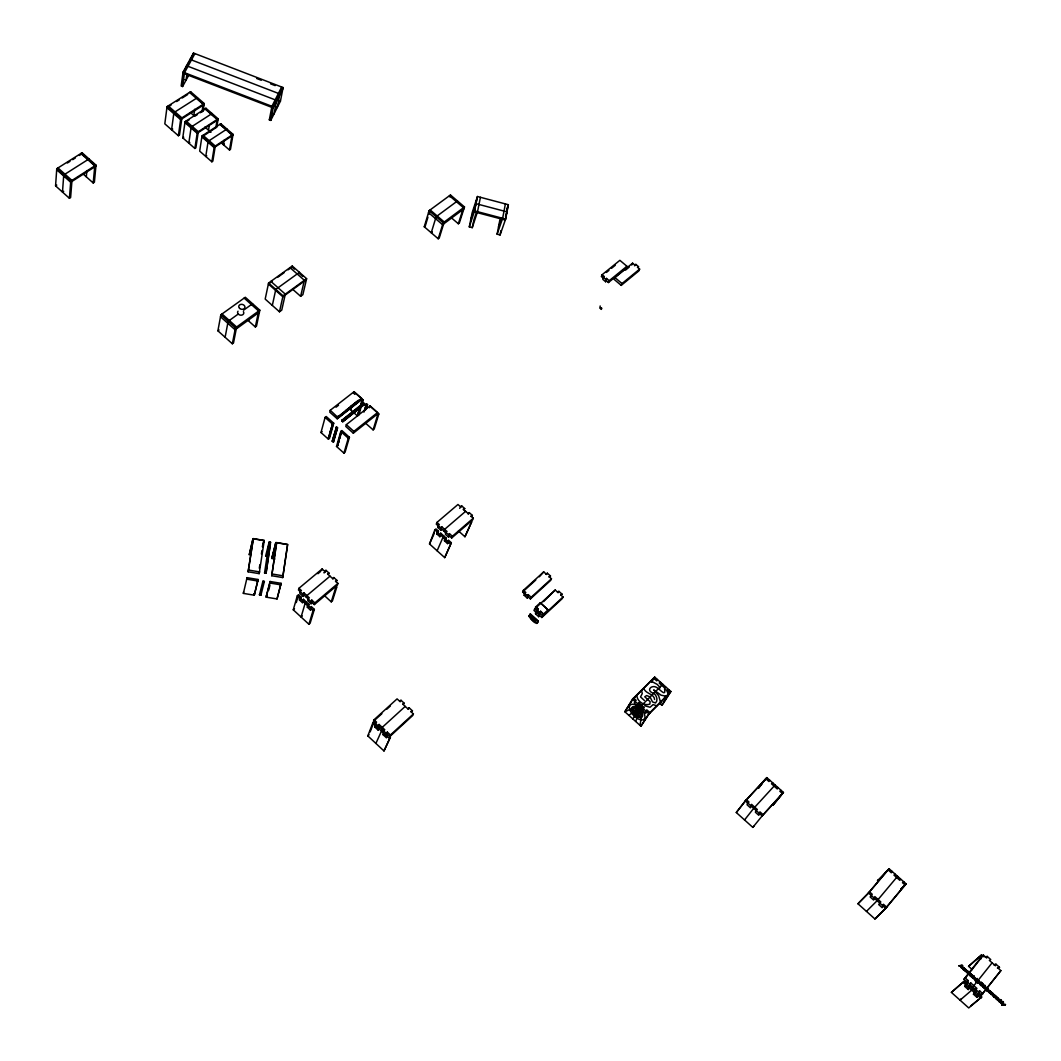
<?xml version="1.0" encoding="UTF-8"?>
<svg xmlns="http://www.w3.org/2000/svg" width="1061" height="1061" viewBox="0 0 1061 1061"><rect width="100%" height="100%" fill="white"/><g stroke="black" fill="none" stroke-linecap="round" stroke-linejoin="round"><path stroke-width="1.5" d="M374.944 727.143L376.589 726.414L379.069 728.708L378.26 730.22L374.944 727.143L374.944 722.886L376.602 722.156L374.029 719.769L397.079 698.881L400.196 701.759L400.992 700.273L404.294 703.324L403.047 704.345M378.26 730.22L379.082 724.464L384.798 729.769L383.14 730.498L383.127 734.742L386.443 737.819L387.292 732.077L390.435 734.994L389.798 736.546L412.729 715.499L413.392 713.934L410.819 711.573L412.45 710.843L409.135 707.793L407.888 708.801M378.26 728.098L379.082 724.464M386.456 735.711L387.292 732.077M991.173 991.955C991.743 992.579 987.778 988.879 989.993 992.207C990.563 994.873 986.292 989.674 989.489 992.539C992.154 992.022 986.239 991.226 989.953 992.367M531.534 615.844L531.534 618.099M994.21 997.128L995.032 996.425C993.255 990.908 994.528 1001.292 992.91 994.502M436.787 533.908L436.853 531.694L434.838 529.89L435.965 528.935L438.379 531.097L438.299 533.312L440.62 535.394L439.891 536.707L436.787 533.908L438.299 533.312M449.307 535.832L451.694 537.967L452.371 536.269L449.413 533.617L448.591 537.158L445.461 534.359L445.54 532.131L447.066 531.521L441.681 526.694L440.872 530.248L437.755 527.45L437.835 525.208L439.347 524.611L436.933 522.436L457.967 504.479L460.898 507.105L461.615 505.805L464.731 508.577L463.471 509.797M535.089 621.083L535.381 618.881L535.513 621.454M535.274 621.666L535.288 618.948M439.891 536.707L440.7 533.179L446.058 537.98L445.965 540.182L448.299 542.277L447.57 543.603L444.453 540.805L444.546 538.59L439.97 534.492M440.62 535.394L440.7 533.179M440.872 530.248L441.681 526.694M447.57 543.603L448.392 540.076L451.336 542.715L444.718 557.635L429.519 543.961L434.838 529.89M448.591 537.158L449.413 533.617M968.905 972.964L968.043 971.677A1.366 0.676 39.1 0 0 967.3 971.306L966.836 972.287L968.494 973.255L967.141 971.518L968.839 973.109M995.046 996.504L994.263 995.072A1.379 0.676 38.7 0 0 993.494 994.688L992.751 995.191L994.436 996.823M57.984 167.93L71.976 180.436L70.623 197.505L69.416 198.288L55.57 185.874L56.763 168.699L82.068 152.744L95.994 165.118L94.402 182.213L93.209 182.983L82.877 173.765M69.416 198.288L70.755 181.206L56.763 168.699M79.323 155.463L81.989 153.792L82.068 152.744M86.312 176.829L86.856 170.596M528.007 596.759L530.407 598.908L531.176 597.29L528.192 594.624L527.317 598.112L524.161 595.287L524.346 593.152L525.832 592.515L523.391 590.327L543.709 571.866L546.667 574.505L547.343 573.179L550.487 575.977L549.121 577.091M88.925 159.959L89.018 158.925L63.753 174.959L62.48 192.081L63.7 191.298M527.317 598.112L528.192 594.624M93.209 182.983L94.787 165.887L80.861 153.5M531.389 619.014L531.893 615.831L531.389 619.014L534.585 621.879L535.102 618.696L534.585 621.879M539.412 615.314L541.839 617.489L542.635 615.884L539.625 613.178L538.723 616.693L535.526 613.828L535.739 611.68L537.237 611.03L534.757 608.815L555.221 590.009L558.219 592.675L558.882 591.335L562.065 594.16L560.672 595.274M538.723 616.693L539.625 613.178M608.417 282.531L626.109 268.101L626.918 266.258L619.876 260.33L602.131 274.706L604.359 276.589L603.046 277.054L602.794 279.335L605.659 281.762L606.494 278.406L609.213 280.701L608.417 282.531L606.242 280.688M600.181 305.966L599.916 308.26L601.255 307.77M972.552 976.279L969.94 973.653M605.659 281.762L606.494 278.406M983.348 985.709L981.425 982.924L979.714 984.316C981.783 987.924 985.802 984.635 981.65 982.619L979.714 984.316M998.786 999.687L997.605 998.149L996.65 998.918M203.089 111.352L204.269 103.567L190.622 91.71L167.054 106.644L164.813 123.845L178.381 135.728L179.508 134.999L181.908 117.877L168.195 105.914M281.656 87.002L271.934 106.299L269.335 119.853L270.767 120.41L280.436 101.153L283.088 87.559L193.487 53.05L183.062 72.135L181.166 85.981L182.598 86.525L188.818 75.066M182.598 86.525L184.508 72.692L194.919 53.607M186.404 66.79L186.55 65.742L276.629 100.397L274.003 113.951L272.571 113.408M178.381 135.728L180.768 118.607L204.269 103.567M186.922 73.991L186.06 80.145L184.627 79.602M193.049 56.14L193.487 53.05M277.04 598.948L281.085 583.325L270.104 581.494L266.404 595.645L266.178 597.157L277.04 598.948L281.085 583.325M282.717 577.569L287.624 544.439L276.735 542.582L276.284 544.346L271.735 575.738L282.717 577.569L287.624 544.439M186.073 121.02L198.314 131.71L195.874 147.811L194.879 148.46L182.757 137.85L185.065 121.67L205.953 108.249L218.142 118.845L216.855 126.843M190.476 92.758L190.622 91.71M271.868 558.484L276.39 543.511L275.661 543.378L271.868 558.484L274.945 559.001M272.889 557.012L272.093 557.396M270.104 581.494L269.892 583.019L280.873 584.85M275.608 544.081L275.82 542.595L286.669 544.426M276.39 543.511L275.595 543.882M271.735 575.738L276.735 542.582M194.72 109.283L193.792 115.53L190.423 112.585M265.635 556.07L269.149 542.052L270.595 542.29L267.067 556.322L265.635 556.07L267.147 555.818M260.887 595.248L259.507 594.505L260.887 595.248L264.375 581.468L262.916 581.229L259.428 595.009M262.916 581.229L264.375 581.468M264.56 572.967L266.099 572.927L264.56 572.967L268.977 543.564L270.436 543.802L266.178 572.608L264.719 572.37L266.178 572.608M269.149 542.052L270.595 542.29M266.032 573.205L270.21 544.704M254.269 595.194L258.075 579.505L247.054 577.661L243.367 593.391L254.269 595.194L257.903 580.42L257.173 580.287M259.308 568.219L259.852 564.757M261.43 553.961L261.974 550.5M262.531 546.349L263.009 543.179M258.075 579.505L257.85 581.017L246.828 579.187L247.054 577.661M263.645 542.052L263.871 540.566L252.982 538.723L249.269 554.691L252.982 538.723M259.163 573.63L264.255 540.473L253.327 538.617L248.128 571.799L259.163 573.63L259.494 571.813M194.879 148.46L197.306 132.36L218.142 118.845M201.975 112.068L203.155 104.283L189.508 92.426M243.367 593.391L243.606 591.879M248.128 571.799L253.327 538.617M200.237 112.745L205.953 108.249M221.006 142.612L229.494 150.012L230.476 149.362L233.062 134.362L220.821 123.726L202.001 135.967L199.68 151.139L211.855 161.789L212.85 161.126L215.29 146.033L203.009 135.317M208.526 130.224L209.282 125.41M211.895 114.455L212.041 113.54L191.179 127.015L188.818 143.155L189.813 142.506M215.86 127.492L217.147 119.482L204.959 108.885M211.855 161.789L214.295 146.697L233.062 134.362M220.821 123.726L220.675 124.641L224.335 127.824M639.995 725.353L642.82 708.31L644.306 707.607L638.642 702.528L637.648 706.042L634.359 703.085L634.69 701.016L636.176 700.326L633.629 698.032L624.863 711.759L640.937 726.201L649.902 712.607L646.772 709.822L645.778 713.324L642.475 710.366M224.176 140.211L223.433 144.72L224.415 144.071M226.775 129.946L226.935 129.031L208.142 141.325L205.754 156.458L206.749 155.795M229.494 150.012L232.067 135.012L219.826 124.362M975.417 981.279L977.38 979.528C975.019 983.083 983.547 979.595 975.855 981.677L976.929 979.131M660.579 704.119L661.122 701.003M222.028 313.963L236.63 327.013L233.513 342.902L232.346 343.764L217.903 330.82L220.847 314.812L245.303 297.266L259.826 310.183L256.497 326.125L255.343 326.96L248.155 320.555L249.308 319.719M225.118 337.279L228.142 321.337L238.42 313.91M505.394 203.911L502.635 218.301L497.118 234.189L500.076 234.972L505.62 219.083L508.365 204.707L477.45 196.51L472.198 212.571L469.294 226.882L472.264 227.651L477.53 211.669L480.421 197.306M500.076 234.972L500.898 230.661M508.02 205.662L505.288 220.038L474.227 211.855L477.132 197.492M270.767 120.41L273.367 106.856L283.088 87.559M497.118 234.189L499.877 219.879M1003.189 1002.579L1002.857 1004.356L1001.637 1004.687L1002.618 1004.661L1003.189 1002.579L1003.122 1004.648L1005.43 1004.568L1003.122 1004.648M232.346 343.764L235.449 327.862L259.826 310.183M976.876 981.213L977.38 979.528M469.294 226.882L474.546 210.887L477.45 196.51M472.264 227.651L473.418 221.921M255.343 326.96L258.659 311.019L244.136 298.101M972.831 977.778C973.534 975.391 976.611 979.197 974.117 979.051C971.836 977.712 972.34 977.234 974.343 978.613C971.438 976.889 977.473 979.502 973.56 977.181M293.512 290.024L300.634 296.311L302.862 294.693L306.629 278.672L292.239 266.019L268.579 283.022L265.184 299.096L279.481 311.788L281.749 310.13L285.316 294.149L270.86 281.377M272.332 305.435L275.794 289.401L299.427 272.332L299.202 273.314L302.796 276.47M279.481 311.788L283.035 295.807L306.629 278.672M292.239 266.019L292.027 266.987L294.414 269.096M1000.868 1001.756L1000.032 1000.298L1001.279 1002.194M300.634 296.311L304.374 280.303L289.985 267.637M961.757 968.282L962.552 965.576L959.011 965.828L961.704 966.903L961.757 968.282L962.552 965.576M262.438 546.866L263.871 540.566M263.818 542.237L264.255 540.473M961.531 966.942C963.468 964.369 958.667 966.518 961.81 965.815M961.293 967.871L962.048 965.51M272.093 557.012L275.82 542.595M266.178 597.157L269.879 582.807L270.608 582.927L269.958 582.29M268.672 590.287L269.918 585.367M320.992 432.53L325.09 417.424L326.244 416.522L333.724 423.22L329.533 438.273L328.393 439.174L320.992 432.53L322.146 431.628M330.25 410.275L329.746 412.119L337.239 418.803L361.005 400.143L361.549 398.299L354.095 391.681L330.25 410.275L338.22 417.729L337.716 417.278L360.077 399.838L338.393 417.092L337.982 416.336L338.393 417.092M328.393 437.901L332.69 423.485L328.897 438.339L331.005 428.485M328.393 439.174L332.57 424.121L333.724 423.22M328.897 438.339L333.194 423.923M337.239 418.803L337.743 416.973L361.549 398.299M332.212 441.283L336.549 426.893L337.544 427.795L333.578 441.88L332.212 441.283L336.549 426.893M333.194 442.172L337.544 427.795M982.857 985.351L982.261 984.024M341.722 420.846L363.366 403.565L364.361 404.453L342.716 421.748L341.722 420.846L349.321 414.864M341.894 420.222L342.902 421.111L341.894 420.222L363.552 402.928L364.56 403.817L342.902 421.111M342.716 421.748L364.361 404.453M336.509 446.456L340.767 431.469L341.921 430.554L349.427 437.278L345.077 452.211L343.936 453.127L336.509 446.456L337.65 445.554L338.923 441.058M341.032 432.755L337.584 445.991L341.098 431.495M339.812 438.193L341.151 433.511M988.255 989.993C987.128 988.096 985.019 989.29 987.088 990.55C989.369 990.311 987.605 987.221 987.181 990.974L988.613 990.417L987.314 988.454L988.839 989.966L987.592 991.345M353.565 393.525L354.095 391.681M298.95 588.285L298.459 589.996L303.022 594.2L303.114 596.454L299.892 593.497L299.799 591.242L301.443 590.579L298.95 588.285L322.12 568.948L325.143 571.707L324.029 572.887L325.952 570.314L329.149 573.245L328.035 574.425M359.851 408.22L357.623 416.084L350.276 409.533L351.138 406.496M346.337 424.652L345.82 426.482L353.326 433.193L377.013 414.374L377.57 412.543L370.09 405.886L346.337 424.652L353.87 431.376L353.326 433.193M293.274 609.823L297.292 595.844L298.526 594.81L301.006 597.091L301.099 599.319L307.266 605.035L307.358 607.263L310.568 610.221L311.311 606.587L314.348 609.372L310.13 623.231L308.91 624.266L293.274 609.823L294.494 608.802M296.284 602.582L298.526 594.81M343.936 453.127L348.287 438.193L349.427 437.278M338.22 417.729L359.891 400.474L338.3 417.411M358.087 413.246L359.48 408.512M360.727 405.501L362.159 400.329L357.995 414.519M358.114 415.262L360.435 407.371M361.35 404.214L362.65 400.766M358.737 415.209L360.965 407.636M361.854 404.612L363.18 400.063L355.753 393.472L354.626 394.347M306.39 597.29L306.894 595.592L330.011 576.163M356.934 408.87L363.366 403.565M363.552 402.928L364.467 404.122M363.83 411.947L366.549 403.79L367.53 404.665L366.125 409.387M364.202 411.655L366.549 403.79M365.753 409.679L367.53 404.665M369.533 407.729L370.09 405.886M428.803 214.309L430.129 209.919L444.241 222.001L439.241 238.009L438.22 238.778L424.267 226.775L429.095 210.675L450.461 194.985L464.493 206.961L459.347 222.996L458.339 223.752L451.376 217.797M321.602 570.672L322.12 568.948M427.928 217.226L425.289 226.02L424.267 226.775M314.838 602.9L311.801 600.102L311.881 602.343L314.321 604.598L314.838 602.9L337.928 583.404L335.435 581.123L337.053 580.473L333.844 577.542L332.73 578.709M308.91 624.266L313.114 610.42L314.348 609.372M365.713 423.312L373.101 429.877L377.703 414.864L378.83 413.976L371.377 407.344M982.95 993.825L979.568 990.802L978.772 992.579L981.478 995.006L1000.855 970.616L998.109 968.162L999.502 967.34L995.947 964.184L995.457 965.802L989.356 960.391L990.749 959.568L987.207 956.412L985.099 957.062M378.83 413.976L374.215 428.989L373.101 429.877M969.555 986.146L975.669 991.624L973.467 994.223L977.022 997.406L979.568 990.802M977.022 997.406L978.772 992.579M449.851 196.935L450.461 194.985M987.207 956.412L986.703 958.03L983.361 955.059L981.916 956.279L963.905 979.29L967.314 982.34L965.895 983.176L969.462 986.359M438.22 238.778L443.206 222.77L464.493 206.961M978.335 994.011L981.704 997.022L968.733 1007.95L951.385 992.393L964.131 981.306L966.889 983.772L964.701 986.372L968.255 989.555L970.762 982.937L976.902 988.414L974.688 991.027L978.255 994.223M966.889 983.772L966.107 985.55L968.759 987.924L970.762 982.937M331.244 601.852L335.661 587.86L336.868 586.839L332.438 600.831L331.244 601.852L324.573 595.725M337.928 583.404L337.385 585.115L314.321 604.598M458.339 223.752L463.471 207.717L449.44 195.741M470.752 219.707L476.004 203.685L506.999 211.868L505.474 216.219M473.71 220.489L476.097 213.208M900.418 878.813L899.874 880.365L893.932 875.073L895.351 874.304M498.511 227.014L501.521 218.327M506.853 209.044L508.365 204.707M891.89 871.24L891.359 872.779L888.097 869.887M436.933 522.436L436.283 524.161L438.273 525.951M434.36 533.152L429.519 543.961M443.975 531.057L444.639 529.346L465.633 511.322M437.119 550.792L443.644 535.818M387.265 734.199L390.408 737.103L383.989 750.963L367.809 735.896L372.796 723.018L374.029 721.904L370.143 731.918M374.029 719.769L373.419 721.334L375.541 723.31M444.718 557.635L451.336 542.715M777.872 787.461L777.275 788.96L771.48 783.787L772.925 783.058M375.886 743.416L382.212 729.504M381.602 728.934L382.225 727.382L405.222 706.401M769.557 780.06L768.973 781.546L765.79 778.721L758.602 787.952M464.957 536.747L471.721 521.733L464.957 536.747L458.471 530.951M468.034 513.856L469.28 512.635L472.397 515.421L470.912 516.017L473.325 518.166L472.622 519.89L451.694 537.967M383.989 750.963L390.408 737.103M970.682 974.714L969.9 972.857L968.414 974.223L969.9 972.857M602.131 274.706L601.362 276.55L603.192 278.101M635.844 264.375L635.274 265.449L632.581 263.181L614.942 277.571L614.147 279.401L621.215 285.382L638.802 270.94L639.624 269.109L637.409 267.239L638.695 266.788L635.844 264.375L634.505 265.781M635.605 721.414L641.746 707.342M621.215 285.382L622.011 283.552L639.624 269.109M631.772 265.011L632.581 263.181M965.895 983.176L968.096 980.55L965.338 978.083L963.905 979.29M967.314 982.34L968.096 980.55M996.902 998.109L995.245 997.672C996.199 995.934 999.064 998.905 998.149 999.515M968.255 989.555L969.038 987.791L974.263 992.459M998.308 999.369L997.367 998.454L996.412 999.223M665.472 686.679L664.849 688.112L659.199 683.085L660.671 682.409M973.467 994.223L975.669 991.624M657.396 679.478L656.759 680.897L653.669 678.151L632.688 699.57M524.638 593.762L522.635 591.958L523.391 590.327M543.709 571.866L539.346 576.773M528.962 616.428L530.275 613.961L538.179 621.043C537.158 630.884 518.511 602.608 537.078 623.284M534.757 608.815L533.975 610.446L536.004 612.263M538.073 609.293C530.659 603.948 541.932 609.518 536.574 609.942L539.784 612.807L540.553 611.269L543.497 614.147L540.553 611.269M550.487 575.977L549.014 576.587L551.455 578.762L550.659 580.394L530.407 598.908M536.574 609.942L538.166 609.12M540.261 602.701L548.06 609.916L540.261 602.701L535.606 607.078M539.784 612.807L536.667 609.77M536.839 623.497L538.179 621.043M555.221 590.009L543.59 601.6M269.335 119.853L271.284 115.981M562.065 594.16L560.593 594.797L563.046 596.998L562.237 598.616L541.839 617.489M282.889 88.58L273.168 107.877L182.916 73.182L189.19 61.697M529.744 614.81L530.275 613.961L537.94 621.255M409.135 707.793L408.352 709.292L402.663 704.04L404.294 703.324M601.255 309.401L601.852 308.287L600.513 308.764M469.28 512.635L468.577 513.935L463.219 509.174L464.731 508.577M193.341 54.098L189.879 60.424L190.025 59.376L279.865 93.965L277.226 107.532L275.807 106.989M459.652 508.325L461.615 505.805M333.844 577.542L333.035 578.935L327.531 573.895L329.149 573.245M311.311 606.587L310.568 610.221M325.143 571.707L325.952 570.314M303.022 594.2L303.844 592.794L309.388 597.887L307.743 598.55L307.823 600.791L311.045 603.762L311.801 600.102M311.045 603.762L311.881 602.343M313.114 610.42L308.99 606.6L308.91 604.372L303.393 599.293L302.664 602.94L299.454 599.982L299.361 597.754L297.292 595.844M303.114 596.454L303.844 592.794M659.504 703.164L661.799 705.207L662.833 704.159L670.897 691.507L654.717 677.104L632.555 699.106L624.863 711.759L639.332 705.18M651.573 682.21L654.717 677.104M632.9 718.973L640.685 706.387L662.793 684.292M962.884 967.579L964.741 968.746A1.711 0.849 39.2 0 0 964.316 968.149L963.468 967.685L964.091 968.454A1.711 0.849 39.2 0 1 964.502 969.051C960.484 963.03 964.157 973.865 963.826 968.361M964.224 969.94C967.486 974.475 963.746 967.539 966.757 970.669M640.937 726.201L648.828 713.682L670.897 691.507M661.799 705.207L669.849 692.568L667.303 690.3L668.762 689.61M985.019 987.433C985.364 989.581 984.661 984.383 986.544 988.215A1.724 0.849 38.8 0 0 986.107 987.592L985.205 987.194L985.802 988.865L983.706 987.751L985.788 989.104L984.926 987.022L986.306 988.52A1.724 0.849 38.8 0 0 985.868 987.897L985.364 987.088M963.017 967.327L964.011 969.661M990.947 992.141L989.648 991.04L990.271 991.823A1.724 0.849 38.8 0 1 990.682 992.42L990.921 992.115A1.724 0.849 38.8 0 0 990.497 991.518L989.051 990.947M991.08 992.751L992.937 993.918A1.724 0.849 38.7 0 0 992.526 993.321L991.611 992.924L992.194 994.833M990.629 993.547L991.783 994.409L991.213 992.499M968.361 972.844L968.481 971.849L967.062 971.677L968.361 972.844L967.261 971.624M994.555 996.239L993.255 995.072M994.794 995.934L993.481 994.767M1001.332 1003.613L1003.388 1001.876L1000.921 1003.242M1002.963 1001.504L1003.388 1001.876M1001.637 1004.687L1005.43 1004.568M1003.64 1002.977L1002.963 1002.884M994.595 997.605L996.12 996.266L999.064 999.011L997.406 1000.112L998.905 999.502M998.401 1001L1000.218 999.568C996.703 999.82 999.9 1003.666 1001.385 1002.022M998.878 1001.319L1000.934 1001.65M994.449 996.929L993.03 995.815L993.321 994.9M996.12 996.266L996.743 998.255M992.937 993.918L992.711 994.223A1.724 0.849 38.7 0 0 992.287 993.626C991.412 993.003 991.664 996.252 990.457 993.441C992.884 996.385 990.258 989.794 993.202 993.759M990.377 993.295L991.624 994.515M985.205 988.786L984.21 987.274L985.364 988.587M981.478 995.006L1000.855 970.616M987.181 990.974L986.438 989.661L987.844 990.43M981.04 982.459L977.247 982.738M982.937 985.231L981.995 985.669A1.459 0.716 38.9 0 1 981.213 985.284L980.589 984.25L981.452 984.979A1.459 0.716 38.9 0 0 982.234 985.364L982.725 985.351M982.765 987.035L984.449 985.603M984.701 986.213L984.688 985.298L983.176 987.406M753.854 826.254L752.819 827.381L736.294 812.527L745.366 800.843L766.811 777.607L783.442 792.421L773.005 805.233L782.421 793.535L779.808 791.201L781.254 790.472M961.014 998.932L960.059 1000.165L972.91 989.157M977.115 978.428L974.688 979.833M975.855 981.677L979.157 981.12M992.101 962.831L972.685 987.141M977.619 983.07L981.279 982.154M758.509 788.27L762.196 783.535M764.968 779.981L766.811 777.607M972.685 976.08L971.611 977.075L972.141 975.815M971.611 977.075L971.438 976.412M974.197 975.828L972.194 977.605M975.112 980.205L974.926 979.528M983.335 956.743L981.412 955.033L968.587 966.319L972.274 969.608M968.03 973.746L966.757 972.035L968.6 973.335L969.144 972.513L968.282 971.372A1.366 0.676 39.1 0 0 967.539 971.001L966.332 972.128L968.468 973.229M965.338 978.083L983.361 955.059M951.385 992.393L964.131 981.306M971.2 976.717L972.353 975.43L971.385 974.741L970.218 975.841L970.775 974.555M970.218 975.841L970.046 975.165M971.054 975.139L971.359 974.197L970.178 973.348M966.77 970.563L966.757 970.55A1.711 0.849 39.2 0 0 966.332 969.94L965.364 969.741L966.094 970.245A1.711 0.849 39.2 0 1 966.518 970.842C965.112 966.823 964.966 972.46 965.51 969.502M968.587 966.319L981.412 955.033M964.197 969.82L965.682 970.855M966.903 971.823L968.6 972.539M959.449 966.226L960.444 965.789M959.011 965.828L962.022 965.099M961.956 968.322L962.844 968.454M744.543 819.954L753.721 808.336L775.114 785.007M752.819 827.381L763.124 814.715L759.928 811.837L758.814 815.312L755.432 812.275L755.923 810.312L757.382 809.57L751.559 804.344L750.459 807.819L747.077 804.782L747.554 802.819L749.026 802.076L746.4 799.715L736.294 812.527M885.391 908.481L903.826 886.346M874.927 918.972L886.691 907.195L883.402 904.251L882.195 907.685L878.72 904.582L880.802 901.93L874.834 896.585L873.627 900.033L870.153 896.93L872.235 894.264L869.543 891.863L858.972 902.619L857.991 903.8L874.927 918.972L885.71 908.375L906.121 883.879L889.078 868.734L877.42 880.802L878.389 879.662M897.593 876.293L877.115 900.709L866.452 911.372M868.256 893.176L886.81 871.214M857.991 903.8L868.548 893.044L889.078 868.734M974.462 978.534L974.369 976.505M982.711 985.523L982.499 983.719M783.442 792.421L762.103 815.843L745.366 800.843M762.01 816.108L781.281 794.954M745.299 801.135L764.676 780.153M971.107 975.086L972.566 975.192L972.446 976.385M335.926 581.64L337.053 580.473M993.083 995.205L994.794 996.73L995.351 995.894L994.489 994.767A1.379 0.676 38.7 0 0 993.733 994.382L992.685 994.807M648.934 714.133L668.868 694.093M900.67 889.264L906.121 883.879M900.63 889.503L905.152 885.046L902.46 882.659L903.879 881.877M1001.146 1002.327C1003.016 995.722 997.313 1007.154 1000.868 999.634M471.137 516.627L472.397 515.421M543.497 614.147L548.139 609.757M542.635 615.884L563.046 596.998M390.435 734.994L413.392 713.934M531.176 597.29L551.455 578.762M367.809 735.896L369.029 734.782M374.639 720.247L381.907 713.655M386.748 709.252L390.382 705.963M522.635 591.958L535.765 580.022M452.371 536.269L473.325 518.166M962.42 967.818L962.897 968.839M302.305 616.003L301.085 617.038L305.197 603.125L306.43 602.078M968.826 974.595L970.324 973.229M969.807 975.47L970.974 974.263L970.006 973.507M317.942 573.722L320.382 571.68M545.991 574.306L547.343 573.179M399.745 701.294L400.992 700.273M980.351 984.555L981.902 983.176M625.473 270.144L629.253 267.067M984.688 985.298L985.152 985.722M609.213 280.701L626.918 266.258M606.428 272.438L608.961 270.383M611.494 268.327L615.287 265.25M970.868 1005.775L979.078 999.144M980.245 998.189L981.704 997.022M557.502 592.449L558.882 591.335M411.191 711.851L412.45 710.843M353.87 431.376L377.57 412.543M996 998.852L996.982 997.95M997.406 1000.112L998.361 999.223M351.867 412.862L354.401 410.859M342.982 420.806L364.56 403.817M350.687 406.376L358.3 400.395M345.515 410.66L358.22 400.7M350.276 409.533L351.39 408.657M362.053 400.952L363.18 400.063M336.019 407.225L338.525 405.262M628.881 715.366L640.685 706.387M432.265 232.014L431.243 232.77L436.151 216.709L457.463 200.967M463.869 208.898L442.609 224.707L428.511 212.624M259.428 312.106L235.078 329.785L220.489 316.748M306.404 279.64L282.823 296.775L268.367 283.99M243.566 310.21L252.558 303.725M217.903 330.82L219.07 329.971M269.68 283.048L272.306 281.165M277.571 277.385L284.136 272.664M288.088 269.826L290.714 267.942M232.903 135.264L214.15 147.598L201.869 136.882M204.548 135.132L216.643 127.267M182.757 137.85L183.752 137.201M189.11 119.906L184.932 122.585L197.16 133.275L217.996 119.76L205.807 109.177M194.667 116.325L197.452 114.535M172.718 129.057L171.59 129.787L173.911 112.612L197.439 97.639M55.57 185.874L56.777 185.105M70.755 181.206L95.994 165.118M168.314 106.803L171.086 105.052M176.617 101.538L179.389 99.787M182.16 98.023L187.704 94.509M67.347 163.023L69.999 161.352M72.665 159.667L75.331 157.983M974.688 991.027L976.107 990.192L969.979 984.714M964.701 986.372L966.107 985.55M989.29 990.642L989.595 992.711M983.388 985.629L979.953 984.011M383.127 734.742L384.772 734L386.429 735.538M535.526 613.828L537.025 613.178M524.161 595.287L525.646 594.651M307.266 605.035L308.91 604.372M307.358 607.263L308.99 606.6M444.453 540.805L445.965 540.182M299.454 599.982L301.099 599.319M444.546 538.59L446.058 537.98M299.361 597.754L301.006 597.091M436.853 531.694L438.379 531.097M437.755 527.45L439.267 526.84M974.568 978.322L973.07 977.473M963.441 969.356L964.157 969.422M965.444 971.147L966.253 971.16L965.59 969.449M1001.213 1002.115L998.64 1000.695M993.825 964.82L995.947 964.184M997.38 967.977L999.502 967.34M977.115 980.908L978.719 980.735M1002.075 1005.085L1005.191 1004.873M267.2 595.672L266.47 595.553L267.133 596.176M253.831 593.59L254.481 594.213L253.751 594.094M248.553 570.062L259.587 571.906M272.186 574.001L283.181 575.844M257.094 580.805L257.836 580.924M666.189 696.241L661.069 695.18L655.778 691.308M474.546 210.887L505.62 219.083M971.452 974.555L972.42 975.046M183.062 72.135L273.367 106.856M256.643 78.474L261.271 80.265M270.542 83.832L275.17 85.609M279.016 100.609L280.436 101.153M987.314 990.868L986.001 989.29L987.725 990.417M650.817 680.976L657.17 684.358L660.353 687.727M658.311 688.775C652.9 682.899 644.504 690.366 653.709 693.377M644.637 705.737L650.101 707.249L653.125 704.584L656.679 705.79M644.372 700.472L640.539 696.944L642.263 693.536L641.494 690.22M650.154 696.931L646.653 695.539L644.756 696.772L650.141 701.679L649.836 704.133C644.239 706.321 636.348 700.936 636.892 694.796M655.711 691.374L653.642 689.889L658.656 695.684L660.459 701.997M668.324 694.093L666.613 690.313L664.571 688.735C665.844 695.791 662.528 692.117 658.39 688.695M614.942 277.571L622.011 283.552M603.046 277.054L605.911 279.481M429.095 210.675L443.206 222.77M198.42 99.668L204.11 104.601L180.622 119.641L166.922 107.678M229.229 132.081L231.669 134.203M204.906 127.068L210.953 132.333M202.001 135.967L214.295 146.697M185.065 121.67L197.306 132.36M167.054 106.644L180.768 118.607M268.579 283.022L283.035 295.807M366.164 404.082L367.159 404.97M81.989 153.792L87.771 158.938M91.246 162.028L95.888 166.153L70.676 182.24L56.697 169.747M363.273 403.87L364.281 404.758M979.024 957.46L980.815 959.051M960.762 965.735L961.77 966.637M960.218 966.094L961.465 967.208M341.801 420.541L342.796 421.442M868.548 893.044L885.71 908.375M220.847 314.812L235.449 327.862M966.677 981.385L970.258 984.581M975.483 989.263L979.064 992.459M963.176 982.539L965.47 984.608M977.831 995.656L980.749 998.255M974.873 993.388L977.539 995.775M524.346 593.152L527.503 595.977M336.165 427.198L337.159 428.1M325.09 417.424L332.57 424.121M340.767 431.469L348.287 438.193M535.739 611.68L538.935 614.544M632.555 699.106L648.828 713.682M437.835 525.208L440.965 528.02M445.54 532.131L448.684 534.943M441.601 528.935L445.978 532.847M531.667 616.043L534.863 618.908M447.662 541.389L450.222 543.683M332.584 440.991L333.578 441.88M653.828 693.257C656.547 695.34 658.364 700.326 655.539 702.992L652.502 701.918L650.088 696.997M303.937 595.035L310.966 601.521M379.082 726.586L383.923 731.095M374.944 722.886L378.273 725.976M383.14 730.498L386.483 733.589M372.796 723.018L389.175 738.244M643.682 688.045C645.075 693.801 654.213 693.642 654.597 699.504M303.393 599.293L303.486 601.521M665.605 696.135A9.814 5 45.2 0 1 664.12 698.31M243.38 311.642A3.13 2.48 12.5 0 1 242.677 314.746A3.13 2.48 12.5 0 1 238.685 314.427A3.13 2.48 12.5 0 1 238.009 311.205M635.658 711.745A2.095 1.034 45.3 0 0 638.497 713.668A2.095 1.034 45.3 0 0 637.29 710.87A2.095 1.034 45.3 0 0 635.658 711.745M630.048 710.3A9.894 4.92 45.3 0 0 643.47 719.597A9.894 4.92 45.3 0 0 637.993 706.361A9.894 4.92 45.3 0 0 630.048 710.3M634.173 711.652A4.363 2.175 45.3 0 0 640.115 715.286A4.363 2.175 45.3 0 0 637.17 709.345A4.363 2.175 45.3 0 0 634.173 711.652M636.03 711.838A1.565 0.782 45.3 0 0 638.165 713.284A1.565 0.782 45.3 0 0 637.25 711.175A1.565 0.782 45.3 0 0 636.03 711.838M632.038 710.578A6.976 3.475 45.3 0 0 641.441 717.448A6.976 3.475 45.3 0 0 638.006 708.244A6.976 3.475 45.3 0 0 632.038 710.578M633.072 711.759A6.207 3.09 45.3 0 0 641.52 716.507A6.207 3.09 45.3 0 0 636.879 708.005A6.207 3.09 45.3 0 0 633.072 711.759M239.64 308.419A3.143 2.48 12.6 0 0 244.839 307.73A3.143 2.48 12.6 0 0 241.046 304.348A3.143 2.48 12.6 0 0 239.64 308.419"/></g></svg>
